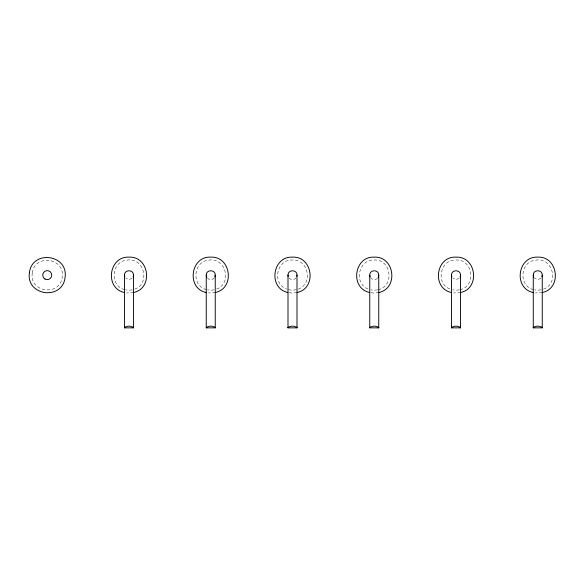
<?xml version="1.0" encoding="UTF-8"?>
<svg xmlns="http://www.w3.org/2000/svg" width="585" height="585" viewBox="0 0 585 585"><rect width="100%" height="100%" fill="white"/><g stroke="black" fill="none" stroke-linecap="round" stroke-linejoin="round"><path stroke-width="0.44" stroke-dasharray="2.92 2.19" d="M214.315 277.868C212.772 279.988 209.371 280.208 207.565 278.306M296.068 277.868C294.409 280.178 290.591 280.178 288.931 277.868M132.173 278.306L128.993 279.623L125.812 278.306M377.435 278.306C375.628 280.208 372.228 279.988 370.685 277.868M459.188 278.306L456.007 279.623L452.827 278.306M540.942 278.306L537.761 279.623L534.588 278.306M134.777 289.1C150.901 283.411 143.822 256.998 127.018 260.135C111.084 261.349 109.439 286.453 125.073 289.736M216.53 289.1C232.655 283.411 225.576 256.998 208.772 260.135C192.845 261.349 191.193 286.453 206.834 289.736M298.291 289.1C313.363 283.805 308.449 259.126 292.5 260.003C276.551 259.126 271.637 283.805 286.708 289.1M543.553 289.1C559.669 283.411 552.591 256.998 535.787 260.135C519.86 261.349 518.215 286.453 533.849 289.736M378.166 289.736C394.89 286.204 391.321 259.089 374.254 260.003C358.305 259.126 353.391 283.805 368.47 289.1M459.927 289.736C476.651 286.204 473.075 259.089 456.007 260.003C440.059 259.126 435.152 283.805 450.223 289.1M132.261 289.867L128.993 290.255L125.724 289.867M133.643 292.5L126.645 292.961M214.015 289.867L210.746 290.255L207.478 289.867M215.397 292.5L208.399 292.961M296.412 289.736L292.5 290.255L288.588 289.736M297.158 292.5L292.5 293.114L288.617 292.654M377.522 289.867L374.254 290.255L370.985 289.867M378.912 292.5L374.254 293.114L370.371 292.654M459.276 289.867L456.007 290.255L452.739 289.867M460.666 292.5L453.66 292.961M541.03 289.867L537.761 290.255L534.5 289.867M542.419 292.5L535.414 292.961M32.241 273.151C29.308 292.632 60.021 296.675 62.229 277.1C65.162 257.619 34.449 253.576 32.241 273.151"/><path stroke-width="0.88" d="M124.495 275.125C124.232 269.334 133.753 269.334 133.49 275.125L133.49 327.856L124.495 327.856L124.495 275.125L124.839 276.851M133.49 275.125L133.146 276.851M206.249 275.125C205.986 269.334 215.507 269.334 215.243 275.125L215.243 327.856L206.249 327.856L206.249 275.125L206.849 277.378M215.243 275.125L214.9 276.851M288.003 275.125C287.74 269.334 297.26 269.334 296.997 275.125L296.997 327.856L288.003 327.856L288.003 275.125L288.156 276.288M296.997 275.125L296.844 276.288M369.757 275.125C369.493 269.334 379.014 269.334 378.751 275.125L378.751 327.856L369.757 327.856L369.757 275.125L370.1 276.851M378.751 275.125L378.151 277.378M451.51 275.125C451.247 269.334 460.768 269.334 460.505 275.125L460.505 327.856L451.51 327.856L451.51 275.125L451.854 276.851M460.505 275.125L460.161 276.851M533.264 275.125C533.001 269.334 542.522 269.334 542.258 275.125L542.258 327.856L533.264 327.856L533.264 275.125L533.871 277.378M542.258 275.125L541.915 276.851M133.643 292.5C153.533 288.295 149.292 256.055 128.993 257.144C108.693 256.055 104.452 288.295 124.334 292.5M215.397 292.5C235.287 288.295 231.046 256.055 210.746 257.144C190.447 256.055 186.205 288.295 206.088 292.5M297.158 292.5C317.041 288.295 312.799 256.055 292.5 257.144C272.2 256.055 267.959 288.295 287.842 292.5M378.912 292.5C398.794 288.295 394.553 256.055 374.254 257.144C353.954 256.055 349.713 288.295 369.603 292.5M460.666 292.5C480.548 288.295 476.307 256.055 456.007 257.144C435.708 256.055 431.467 288.295 451.357 292.5M542.419 292.5C562.309 288.295 558.061 256.055 537.761 257.144C517.469 256.055 513.221 288.295 533.11 292.5M125.095 327.308A4.717 1.119 0 0 0 124.495 327.856A5.089 1.792 0 0 1 124.839 327.212L127.83 326.225A4.219 1.484 0 0 1 130.155 326.225L133.146 327.212A5.089 1.792 0 0 1 133.49 327.856A4.695 1.111 0 0 0 132.883 327.308M206.849 327.308A4.717 1.119 0 0 0 206.249 327.856A5.089 1.792 0 0 1 206.593 327.212L209.584 326.225A4.219 1.484 0 0 1 211.909 326.225L214.9 327.212A5.089 1.792 0 0 1 215.243 327.856A4.695 1.111 0 0 0 214.636 327.308M288.602 327.308A4.717 1.119 0 0 0 288.003 327.856A5.089 1.792 0 0 1 288.346 327.212L291.337 326.225A4.219 1.484 0 0 1 293.663 326.225L296.654 327.212A5.089 1.792 0 0 1 296.997 327.856A4.695 1.111 0 0 0 296.398 327.308M452.117 327.308A4.717 1.119 0 0 0 451.518 327.856A5.089 1.792 0 0 1 451.854 327.212L454.845 326.225A4.219 1.484 0 0 1 457.17 326.225L460.161 327.212A5.089 1.792 0 0 1 460.505 327.856A4.695 1.111 0 0 0 459.905 327.308M533.871 327.308A4.717 1.119 0 0 0 533.271 327.856A5.089 1.792 0 0 1 533.608 327.212L536.599 326.225A4.219 1.484 0 0 1 538.931 326.225L541.915 327.212A5.089 1.792 0 0 1 542.258 327.856A4.695 1.111 0 0 0 541.659 327.308M370.363 327.308A4.717 1.119 0 0 0 369.757 327.856A5.089 1.792 0 0 1 370.1 327.212L373.091 326.225A4.219 1.484 0 0 1 375.416 326.225L378.407 327.212A5.089 1.792 0 0 1 378.751 327.856A4.695 1.111 0 0 0 378.151 327.308M29.404 272.778C25.915 295.944 62.441 300.756 65.067 277.473C68.555 254.307 32.036 249.495 29.404 272.778M44.986 279.023A4.497 4.497 0 0 0 51.736 275.125A4.497 4.497 0 0 0 44.986 271.235A4.497 4.497 0 0 0 44.986 279.023"/></g></svg>
